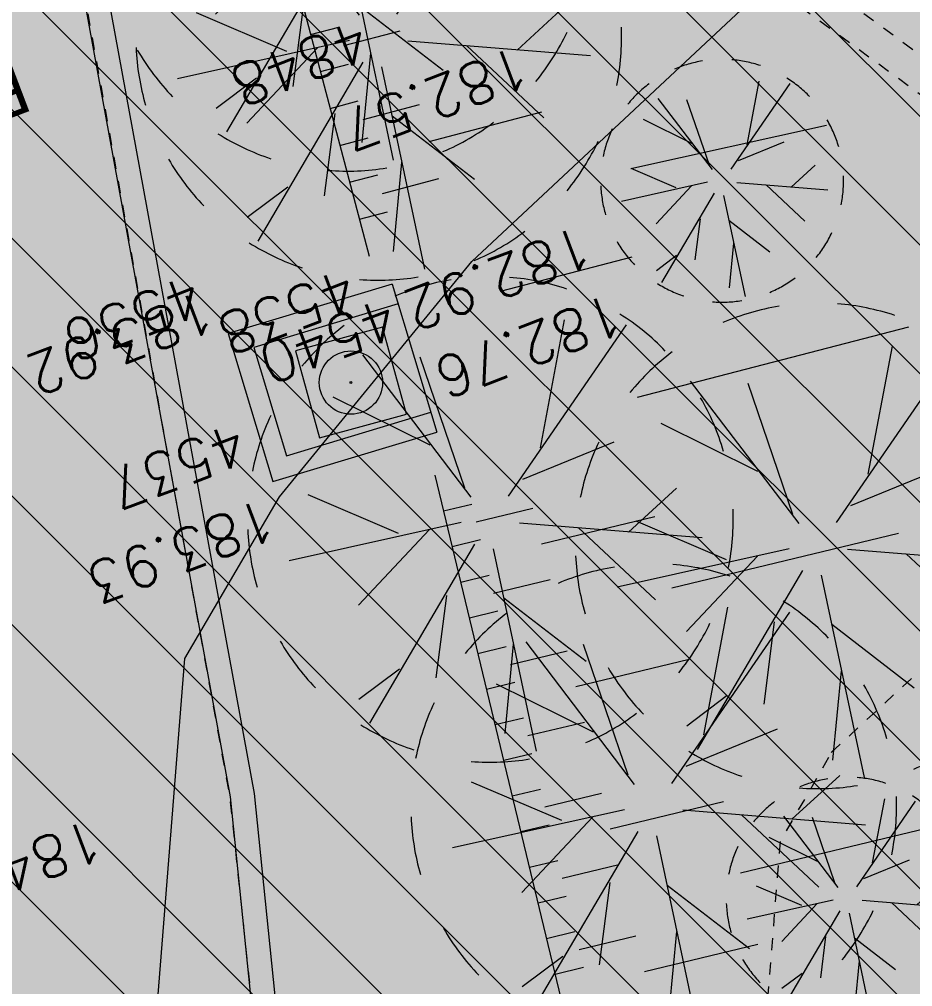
# Model space of a CAD drawing. Header units: metres. Extents: x 1838950 to 1842843, y 5171318 to 5174224.
# Drawn here: x 1841228.78 to 1841236.14, y 5171605.16 to 5171613.13 of the extents above; entities that cross this region are included whole.
import ezdxf

# ---------------------------------------------------------------- set-up
doc = ezdxf.new("R2010")
doc.units = ezdxf.units.M
doc.header["$LTSCALE"] = 0.0254
doc.header["$PDMODE"] = 1
doc.header["$PDSIZE"] = -2
for name, pattern in [('L16', [1.476378, 1.181102, -0.295276]), ('L8', [0.885827, 0.590551, -0.295276]), ('STYLE_01', [0.656126, 0.328, -0.328126])]:
    doc.linetypes.add(name, pattern=pattern)
doc.layers.get('0').update_dxf_attribs({"lineweight": 18})
for name, color, linetype, lineweight, true_color in [('AEP_SSL', 4, 'Continuous', 18, 0x00ffff), ('DWG_280-140115-P - ALTEA-CANA', 7, 'Continuous', 5, 0x0080ff), ('SA - EBC', 7, 'Continuous', 18, 0x4f7f3f), ('SA - EVMV', 7, 'Continuous', 18, 0x7ca500), ('SA - Limite terrain', 1, 'Continuous', 18, 0xff0000)]:
    doc.layers.add(name, color=color, linetype=linetype, lineweight=lineweight, true_color=true_color)
for name, color, linetype, lineweight in [('Fond topo - CLO_MUR', 8, 'Continuous', 18), ('Fond topo - ESPACE_VEGETALISE_SHAD', 8, 'Continuous', 18), ('Fond topo - N', 8, 'Continuous', 15), ('Fond topo - P', 8, 'Continuous', 50), ('Fond topo - SUPP', 8, 'Continuous', 18), ('Fond topo - TAL', 8, 'Continuous', 18), ('Fond topo - TAL_HAC', 8, 'Continuous', 18), ('Fond topo - VEG', 8, 'Continuous', 18), ('Fond topo - Z_500', 8, 'Continuous', 9), ('Général', 7, 'Continuous', 5), ('SA - bordure', 7, 'Continuous', 18)]:
    doc.layers.add(name, color=color, linetype=linetype, lineweight=lineweight)
doc.styles.add('Arial', font='arial.ttf')
doc.styles.add('Simplex', font='simplex_.ttf')

# ---------------------------------------------------------------- blocks, each defined once
blk = doc.blocks.new('PTOPO-4')
at = {"color": 7, "linetype": 'Continuous', "lineweight": 5, "transparency": 33554687}
blk.add_point((0, 0), dxfattribs=at)
at = {"layer": 'Général', "color": 0, "flags": 1}
for tag in ['MAT', 'ALT']:
    blk.add_attdef(tag, (0, 0), '', height=0.00018, dxfattribs=at)
blk = doc.blocks.new('VEG12-4')
at = {"color": 7}
for p, q in [((0.0182, 0.0574), (0.1004, 0.4729)), ((0.0575, 0.2534), (0.1455, 0.4147)), ((0.0379, 0.1585), (-0.0659, 0.3441)), ((-0.1588, 0.086), (-0.246, 0.2846)), ((0.0498, 0.0338), (0.3916, 0.2859)), ((0.1439, 0.1075), (0.23, 0.254)), ((-0.0523, 0.0298), (-0.3836, 0.2046)), ((0.2917, 0.2086), (0.3924, 0.2333)), ((-0.25, 0.1351), (-0.3756, 0.0911)), ((0.1229, -0.0299), (0.3172, 0.0554)), ((-0.0527, -0.0292), (-0.4124, -0.2566)), ((0.0576, -0.0177), (0.4119, -0.0841)), ((-0.0936, -0.0498), (-0.2956, -0.0465)), ((0.0183, -0.0574), (0.1076, -0.4128)), ((0.1841, -0.0476), (0.3231, -0.1928)), ((-0.1518, -0.0948), (-0.3, -0.3159)), ((0.0226, -0.0796), (0.0016, -0.3618)), ((0.0537, -0.1885), (0.1973, -0.3567))]:
    blk.add_line(p, q, dxfattribs=at)
at = {"flags": 128}
for points in [[(0, 0.497, 0.030217), (-0.0599, 0.4934, 0.030217), (-0.1189, 0.4825)], [(0.231, 0.4401, 0.030217), (0.1762, 0.4647, 0.030217), (0.1189, 0.4825)], [(-0.231, 0.4401, 0.030217), (-0.2823, 0.409, 0.030217), (-0.3296, 0.372)], [(0.409, 0.2823, 0.030217), (0.372, 0.3296, 0.030217), (0.3296, 0.372)], [(-0.409, 0.2823, 0.030217), (-0.4401, 0.231, 0.030217), (-0.4647, 0.1762)], [(0.4934, 0.0599, 0.030217), (0.4825, 0.1189, 0.030217), (0.4647, 0.1762)], [(-0.4934, 0.0599, 0.030217), (-0.497, 0, 0.030217), (-0.4934, -0.0599)], [(0.4647, -0.1762, 0.030217), (0.4825, -0.1189, 0.030217), (0.4934, -0.0599)], [(-0.4647, -0.1762, 0.030217), (-0.4401, -0.231, 0.030217), (-0.409, -0.2823)], [(0.3296, -0.372, 0.030217), (0.372, -0.3296, 0.030217), (0.409, -0.2823)], [(-0.3296, -0.372, 0.030217), (-0.2823, -0.409, 0.030217), (-0.231, -0.4401)], [(0.1189, -0.4825, 0.030217), (0.1762, -0.4647, 0.030217), (0.231, -0.4401)], [(-0.1189, -0.4825, 0.030217), (-0.0599, -0.4934, 0.030217), (0, -0.497)]]:
    blk.add_lwpolyline(points, format="xyb", dxfattribs=at)
blk = doc.blocks.new('VEG12A-4')
at = {"color": 7}
for p, q in [((0.0182, 0.0574), (0.1004, 0.4729)), ((0.0575, 0.2534), (0.1455, 0.4147)), ((0.0379, 0.1585), (-0.0659, 0.3441)), ((-0.1588, 0.086), (-0.246, 0.2846)), ((0.0498, 0.0338), (0.3916, 0.2859)), ((0.1439, 0.1075), (0.23, 0.254)), ((0.2917, 0.2086), (0.3924, 0.2333)), ((-0.0523, 0.0298), (-0.3836, 0.2046)), ((-0.25, 0.1351), (-0.3756, 0.0911)), ((0.1229, -0.0299), (0.3172, 0.0554)), ((0.0576, -0.0177), (0.4119, -0.0841)), ((-0.0527, -0.0292), (-0.4124, -0.2566)), ((-0.0936, -0.0498), (-0.2956, -0.0465)), ((0.0183, -0.0574), (0.1076, -0.4128)), ((0.1841, -0.0476), (0.3231, -0.1928)), ((-0.1518, -0.0948), (-0.3, -0.3159)), ((0.0226, -0.0796), (0.0016, -0.3618)), ((0.0537, -0.1885), (0.1973, -0.3567))]:
    blk.add_line(p, q, dxfattribs=at)
at = {"flags": 128}
for points in [[(0, 0.497, 0.030217), (-0.0599, 0.4934, 0.030217), (-0.1189, 0.4825)], [(0.231, 0.4401, 0.030217), (0.1762, 0.4647, 0.030217), (0.1189, 0.4825)], [(-0.231, 0.4401, 0.030217), (-0.2823, 0.409, 0.030217), (-0.3296, 0.372)], [(0.409, 0.2823, 0.030217), (0.372, 0.3296, 0.030217), (0.3296, 0.372)], [(-0.409, 0.2823, 0.030217), (-0.4401, 0.231, 0.030217), (-0.4647, 0.1762)], [(0.4934, 0.0599, 0.030217), (0.4825, 0.1189, 0.030217), (0.4647, 0.1762)], [(-0.4934, 0.0599, 0.030217), (-0.497, 0, 0.030217), (-0.4934, -0.0599)], [(0.4647, -0.1762, 0.030217), (0.4825, -0.1189, 0.030217), (0.4934, -0.0599)], [(-0.4647, -0.1762, 0.030217), (-0.4401, -0.231, 0.030217), (-0.409, -0.2823)], [(0.3296, -0.372, 0.030217), (0.372, -0.3296, 0.030217), (0.409, -0.2823)], [(-0.3296, -0.372, 0.030217), (-0.2823, -0.409, 0.030217), (-0.231, -0.4401)], [(0.1189, -0.4825, 0.030217), (0.1762, -0.4647, 0.030217), (0.231, -0.4401)], [(-0.1189, -0.4825, 0.030217), (-0.0599, -0.4934, 0.030217), (0, -0.497)]]:
    blk.add_lwpolyline(points, format="xyb", dxfattribs=at)
blk = doc.blocks.new('ASS01-4')
at = {"flags": 128}
blk.add_lwpolyline([(0.499143, -0.5), (0.499143, 0.499143), (-0.5, 0.499143), (-0.5, -0.5)], close=True, dxfattribs=at)
for radius in [0.35, 0.01]:
    blk.add_circle((0, 0), radius)

msp = doc.modelspace()

# ---------------------------------------------------------------- hatches: boundary and pattern name
at = {"layer": 'Fond topo - ESPACE_VEGETALISE_SHAD', "linetype": 'Continuous', "lineweight": 0, "true_color": 0xdfff7f}
msp.add_hatch(color=61, dxfattribs=at).paths.add_polyline_path([(1841232.1003, 5171595.3104), (1841220.6542, 5171608.3628), (1841224.7977, 5171616.9138), (1841225.8837, 5171621.1663), (1841225.7803, 5171623.4451), (1841220.7631, 5171636.4781), (1841217.2273, 5171653.9119), (1841227.9577, 5171662.0354), (1841232.4945, 5171646.7538), (1841237.7835, 5171631.2288), (1841239.0784, 5171627.818), (1841251.9539, 5171630.123), (1841254.3245, 5171622.8737), (1841255.4483, 5171619.1762), (1841257.2643, 5171612.9567), (1841259.1674, 5171606.1217), (1841252.0556, 5171603.3139)])
at = {"layer": 'SA - EBC', "linetype": 'Continuous', "lineweight": 18, "true_color": 0x4f7f3f}
h = msp.add_hatch(dxfattribs=at)
h.set_pattern_fill('_USER_1', color=87, style=0, pattern_type=2)
h.set_pattern_definition([(45, (0, 0), (-0.53033008589, 0.53033008589), [])])
edge = h.paths.add_edge_path()
edge.add_line((1841240.5342, 5171532.5167), (1841223.8581, 5171528.2481))
edge.add_line((1841223.8581, 5171528.2481), (1841224.0097, 5171523.7354))
edge.add_line((1841224.0097, 5171523.7354), (1841215.5463, 5171521.1875))
edge.add_line((1841215.5463, 5171521.1875), (1841206.8672, 5171520.73))
edge.add_line((1841206.8672, 5171520.73), (1841199.2878, 5171522.0787))
edge.add_arc((1841206.6075, 5171534.7055), 14.595, 167.91045, 239.89909, ccw=False)
edge.add_arc((1841200.8499, 5171535.9387), 8.7068, 105.02512, 167.91046, ccw=False)
edge.add_line((1841198.5927, 5171544.3478), (1841208.0187, 5171546.0887))
edge.add_arc((1841205.7617, 5171570.9919), 25.0053, 275.17855, 313.66588)
edge.add_arc((1841219.8359, 5171556.2465), 4.6212, 313.66588, 387.5573)
edge.add_arc((1841201.3555, 5171546.6027), 25.4665, 27.55729, 48.87064)
edge.add_arc((1841208.2742, 5171554.5255), 14.9481, 48.87064, 83.69689)
edge.add_line((1841209.9153, 5171569.3832), (1841196.4605, 5171570.7475))
edge.add_line((1841196.4605, 5171570.7475), (1841184.6387, 5171572.6656))
edge.add_arc((1841187.9722, 5171593.2109), 20.814, 223.47315, 260.78391, ccw=False)
edge.add_line((1841172.8676, 5171578.8906), (1841170.8744, 5171582.9688))
edge.add_line((1841170.8744, 5171582.9688), (1841169.2096, 5171588.2339))
edge.add_line((1841169.2096, 5171588.2339), (1841165.8412, 5171613.2283))
edge.add_arc((1841162.4469, 5171622.6188), 9.9852, 289.87293, 384.6859)
edge.add_arc((1841186.6641, 5171633.7502), 16.6678, 183.35056, 204.6859, ccw=False)
edge.add_arc((1841162.1258, 5171632.3136), 7.9124, 3.35056, 27.16192)
edge.add_line((1841169.1657, 5171635.9257), (1841165.4193, 5171643.5269))
edge.add_line((1841165.4193, 5171643.5269), (1841173.0074, 5171649.253))
edge.add_line((1841173.0074, 5171649.253), (1841177.0456, 5171643.7179))
edge.add_line((1841177.0456, 5171643.7179), (1841174.916, 5171642.1403))
edge.add_line((1841174.916, 5171642.1403), (1841179.5367, 5171635.9048))
edge.add_arc((1841175.0849, 5171632.606), 5.5408, -8.91739, 36.53896, ccw=False)
edge.add_line((1841180.5587, 5171631.7471), (1841180.2922, 5171622.5755))
edge.add_line((1841180.2922, 5171622.5755), (1841180.7773, 5171620.6485))
edge.add_line((1841180.7773, 5171620.6485), (1841185.185, 5171612.5773))
edge.add_line((1841185.185, 5171612.5773), (1841196.9584, 5171597.3711))
edge.add_line((1841196.9584, 5171597.3711), (1841207.5565, 5171599.2149))
edge.add_arc((1841248.6731, 5171626.8049), 49.5155, 213.86236, 241.55375)
edge.add_arc((1841288.1002, 5171699.5833), 132.2874, 241.553741, 243.887445)
edge.add_line((1841229.8758, 5171580.7983), (1841223.3758, 5171579.9774))
edge.add_line((1841223.3758, 5171579.9774), (1841224.0107, 5171569.3768))
edge.add_line((1841224.0107, 5171569.3768), (1841231.451, 5171569.4027))
edge.add_line((1841231.451, 5171569.4027), (1841238.9144, 5171543.8258))
edge.add_line((1841238.9144, 5171543.8258), (1841240.9558, 5171534.5858))
edge.add_line((1841240.9558, 5171534.5858), (1841240.5342, 5171532.5167))
at = {"layer": 'SA - EVMV', "linetype": 'Continuous', "lineweight": 18, "true_color": 0x7ca500}
h = msp.add_hatch(dxfattribs=at)
h.set_pattern_fill('_USER_2', color=64, style=0, pattern_type=2)
h.set_pattern_definition([(-45, (0, 0), (0.53033008589, 0.53033008589), [])])
h.paths.add_polyline_path([(1841232.0672, 5171595.2723), (1841220.6663, 5171608.2731), (1841224.7975, 5171616.7988), (1841225.8866, 5171621.0635), (1841225.7825, 5171623.3577), (1841220.764, 5171636.3945), (1841217.2352, 5171653.7933), (1841227.883, 5171661.8543), (1841232.3995, 5171646.641), (1841237.6891, 5171631.1141), (1841238.9991, 5171627.6638), (1841251.8725, 5171629.9684), (1841254.2132, 5171622.8108), (1841255.81, 5171617.5668), (1841257.3681, 5171612.1584), (1841259.0575, 5171606.0724), (1841251.9475, 5171603.2457)])

# ---------------------------------------------------------------- linework, layer by layer
at = {"layer": 'AEP_SSL', "flags": 128}
msp.add_lwpolyline([(1841214.5006, 5171524.7326), (1841224.9568, 5171526.8724), (1841226.8506, 5171527.6322), (1841232.9656, 5171531.7967), (1841236.0305, 5171535.3827), (1841236.8835, 5171537.5646), (1841231.737, 5171573.7015), (1841229.1989, 5171595.9153), (1841230.1463, 5171607.8603), (1841230.926, 5171609.1923), (1841232.5113, 5171611.131), (1841245.9083, 5171623.6567), (1841251.4198, 5171630.4564), (1841266.6691, 5171672.7542)], dxfattribs=at)
at = {"layer": 'DWG_280-140115-P - ALTEA-CANA', "color": 5, "linetype": 'STYLE_01', "lineweight": 5, "true_color": 0x0000ff, "flags": 128}
for points in [[(1841235.4717, 5171607.0848), (1841243.7441, 5171614.7278), (1841249.5289, 5171620.1974), (1841254.9229, 5171626.8359)], [(1841241.9534, 5171537.5983), (1841239.7641, 5171553.7899), (1841236.6567, 5171574.6797), (1841234.2367, 5171596.1042), (1841235.0532, 5171606.3516), (1841235.4783, 5171607.0908)]]:
    msp.add_lwpolyline(points, dxfattribs=at)
at = {"layer": 'Fond topo - CLO_MUR'}
msp.add_line((1841231.8542, 5171610.9446), (1841232.222, 5171609.7263), dxfattribs=at)
at = {"layer": 'Fond topo - CLO_MUR', "flags": 128}
for points in [[(1841231.8542, 5171610.9446), (1841230.5038, 5171610.5368), (1841230.8717, 5171609.3186), (1841232.222, 5171609.7263)], [(1841231.9033, 5171610.7819), (1841230.7157, 5171610.4232), (1841230.9853, 5171609.5305), (1841232.1729, 5171609.8891)]]:
    msp.add_lwpolyline(points, dxfattribs=at)
at = {"layer": 'Fond topo - SUPP', "linetype": 'L16', "flags": 128}
msp.add_lwpolyline([(1841232.1614, 5171590.6624), (1841231.4318, 5171598.1258), (1841230.5194, 5171606.7195), (1841228.9755, 5171615.2421), (1841228.4628, 5171617.9444), (1841228.8535, 5171618.4354)], dxfattribs=at)
msp.add_lwpolyline([(1841230.06, 5171617.2667), (1841233.3732, 5171614.9183), (1841237.8284, 5171611.639, -0.099995), (1841240.1212, 5171608.6765)], format="xyb", dxfattribs=at)
at = {"layer": 'Fond topo - TAL'}
msp.add_line((1841230.06, 5171617.2667), (1841231.6649, 5171611.1749), dxfattribs=at)
at = {"layer": 'Fond topo - TAL', "linetype": 'L8'}
msp.add_line((1841230.698, 5171616.5383), (1841236.4575, 5171612.3245), dxfattribs=at)
at = {"layer": 'Fond topo - TAL', "flags": 128}
msp.add_lwpolyline([(1841235.7344, 5171587.345), (1841235.2726, 5171592.757), (1841234.1811, 5171598.5465), (1841233.5513, 5171603.7906), (1841232.2079, 5171609.3704)], dxfattribs=at)
at = {"layer": 'Fond topo - TAL_HAC'}
for p, q in [((1841231.1834, 5171613.0025), (1841231.4155, 5171613.0636)), ((1841231.4557, 5171612.9113), (1841231.9198, 5171613.0336)), ((1841231.2637, 5171612.6979), (1841231.4958, 5171612.759)), ((1841231.3439, 5171612.3933), (1841231.576, 5171612.4544)), ((1841231.6161, 5171612.3022), (1841232.0803, 5171612.4244)), ((1841232.1605, 5171612.1198), (1841233.0889, 5171612.3644)), ((1841233.8224, 5171611.8978), (1841235.4315, 5171612.2563)), ((1841231.4242, 5171612.0887), (1841231.6563, 5171612.1499)), ((1841231.5044, 5171611.7841), (1841231.7365, 5171611.8453)), ((1841231.7766, 5171611.693), (1841232.2408, 5171611.8153)), ((1841231.5847, 5171611.4795), (1841231.8168, 5171611.5407)), ((1841232.7461, 5171610.8875), (1841233.8333, 5171611.1699)), ((1841233.8747, 5171610.0128), (1841236.1114, 5171610.5923)), ((1841232.2786, 5171609.0767), (1841232.5119, 5171609.1329)), ((1841232.5473, 5171608.9861), (1841233.014, 5171609.0984)), ((1841233.0847, 5171608.8048), (1841234.018, 5171609.0295)), ((1841232.3493, 5171608.7831), (1841232.5826, 5171608.8393)), ((1841234.1594, 5171608.4421), (1841236.0261, 5171608.8916)), ((1841232.42, 5171608.4894), (1841232.6534, 5171608.5456)), ((1841232.6887, 5171608.3987), (1841233.1554, 5171608.5111)), ((1841232.4907, 5171608.1957), (1841232.7241, 5171608.2519)), ((1841232.5614, 5171607.9021), (1841232.7948, 5171607.9582)), ((1841232.8301, 5171607.8114), (1841233.2968, 5171607.9238)), ((1841233.3675, 5171607.6301), (1841234.3008, 5171607.8548)), ((1841232.6321, 5171607.6084), (1841232.8655, 5171607.6646)), ((1841232.7029, 5171607.3147), (1841232.9362, 5171607.3709)), ((1841232.9715, 5171607.2241), (1841233.4382, 5171607.3364)), ((1841232.7736, 5171607.021), (1841233.0069, 5171607.0772)), ((1841232.8443, 5171606.7274), (1841233.0776, 5171606.7835)), ((1841233.113, 5171606.6367), (1841233.5796, 5171606.7491)), ((1841233.6503, 5171606.4554), (1841234.5837, 5171606.6801)), ((1841234.7251, 5171606.0928), (1841236.5917, 5171606.5422)), ((1841232.915, 5171606.4337), (1841233.1483, 5171606.4899)), ((1841232.9857, 5171606.14), (1841233.219, 5171606.1962)), ((1841233.2544, 5171606.0494), (1841233.721, 5171606.1617)), ((1841233.0564, 5171605.8463), (1841233.2897, 5171605.9025)), ((1841233.1271, 5171605.5527), (1841233.3604, 5171605.6089)), ((1841233.3958, 5171605.462), (1841233.8624, 5171605.5744)), ((1841233.9332, 5171605.2807), (1841234.8665, 5171605.5054)), ((1841233.1978, 5171605.259), (1841233.4311, 5171605.3152))]:
    msp.add_line(p, q, dxfattribs=at)
at = {"layer": 'SA - bordure', "flags": 128}
for points in [[(1841226.8924, 5171624.373), (1841228.4628, 5171617.9444), (1841230.5194, 5171606.7195), (1841232.1626, 5171590.6497)], [(1841227.2396, 5171623.7944), (1841228.6584, 5171617.9862), (1841230.7176, 5171606.7478), (1841232.3616, 5171590.67)]]:
    msp.add_lwpolyline(points, dxfattribs=at)
at = {"layer": 'SA - Limite terrain'}
msp.add_open_spline([(1841077.1485, 5171583.5529), (1841078.8191, 5171584.5954), (1841080.4897, 5171585.6379), (1841083.6639, 5171586.8607), (1841086.8381, 5171588.0834), (1841093.7112, 5171590.7349), (1841100.5843, 5171593.3863), (1841105.8354, 5171595.3795), (1841111.0864, 5171597.3727), (1841112.7835, 5171598.0158), (1841114.4805, 5171598.6589), (1841120.1437, 5171600.7977), (1841125.8069, 5171602.9364), (1841137.9788, 5171607.5816), (1841150.1507, 5171612.2269), (1841152.2407, 5171613.0169), (1841154.3307, 5171613.8069), (1841157.6242, 5171615.0086), (1841160.9178, 5171616.2103), (1841160.8937, 5171617.2726), (1841160.8697, 5171618.335), (1841160.7519, 5171622.2441), (1841160.6341, 5171626.1532), (1841160.5459, 5171628.0785), (1841160.4576, 5171630.0038), (1841160.0075, 5171632.9962), (1841159.5574, 5171635.9885), (1841161.4156, 5171637.1289), (1841163.2737, 5171638.2693), (1841163.062, 5171638.6198), (1841162.8502, 5171638.9702), (1841163.1316, 5171639.1783), (1841163.413, 5171639.3865), (1841163.4664, 5171639.3345), (1841163.5199, 5171639.2825), (1841164.0378, 5171639.6824), (1841164.5557, 5171640.0822), (1841164.6484, 5171639.9622), (1841164.7411, 5171639.8421), (1841166.3443, 5171640.4782), (1841167.7831, 5171641.5484), (1841166.8333, 5171642.7817), (1841165.8835, 5171644.0151), (1841171.2018, 5171648.0241), (1841176.5201, 5171652.0331), (1841176.562, 5171652.0654), (1841176.6038, 5171652.0977), (1841176.5828, 5171652.125), (1841176.5618, 5171652.1523), (1841191.1783, 5171663.3819), (1841205.7948, 5171674.6116), (1841207.539, 5171675.9573), (1841209.2831, 5171677.303), (1841213.68, 5171676.8693), (1841218.0769, 5171676.4356), (1841224.138, 5171669.2197), (1841230.1992, 5171662.0037), (1841229.4551, 5171661.4123), (1841228.7111, 5171660.8209), (1841230.314, 5171658.673), (1841231.9169, 5171656.5251), (1841232.0432, 5171656.6166), (1841232.1695, 5171656.7082), (1841232.3724, 5171656.4283), (1841232.5753, 5171656.1483), (1841232.4514, 5171656.0585), (1841232.3275, 5171655.9687), (1841232.663, 5171655.5059), (1841232.9985, 5171655.043), (1841233.051, 5171655.0811), (1841233.1035, 5171655.1191), (1841233.5076, 5171654.2972), (1841234.3715, 5171654.7513), (1841235.0886, 5171655.2417), (1841235.8057, 5171655.7322), (1841235.7432, 5171655.8327), (1841235.6807, 5171655.9332), (1841236.0049, 5171656.1415), (1841236.3292, 5171656.3499), (1841236.5301, 5171656.0268), (1841236.7311, 5171655.7038), (1841236.6898, 5171655.6773), (1841236.6486, 5171655.6508), (1841240.8585, 5171649.0812), (1841245.0684, 5171642.5117), (1841245.3158, 5171642.1368), (1841245.5633, 5171641.7618), (1841246.3679, 5171640.4536), (1841247.1726, 5171639.1454), (1841247.7766, 5171638.0928), (1841248.3805, 5171637.0401), (1841248.9658, 5171636.0263), (1841249.5511, 5171635.0124), (1841249.7169, 5171634.7035), (1841249.8827, 5171634.3945), (1841250.3986, 5171633.3142), (1841250.9146, 5171632.2339), (1841251.4065, 5171631.065), (1841251.8984, 5171629.8962), (1841252.5682, 5171628.1006), (1841253.238, 5171626.3049), (1841253.5633, 5171625.3756), (1841253.8886, 5171624.4462), (1841254.2654, 5171623.3404), (1841254.6421, 5171622.2346), (1841255.1339, 5171620.7027), (1841255.6257, 5171619.1708), (1841256.9719, 5171614.6021), (1841258.3181, 5171610.0335), (1841260.0183, 5171603.9559), (1841261.7184, 5171597.8783), (1841261.6486, 5171597.4706), (1841261.5788, 5171597.0629), (1841255.2305, 5171594.5841), (1841248.8823, 5171592.1053), (1841248.7762, 5171592.3267), (1841248.67, 5171592.548), (1841244.611, 5171590.8237), (1841240.552, 5171589.0994), (1841236.9326, 5171587.6621), (1841233.3131, 5171586.2248), (1841233.4918, 5171583.1089), (1841233.6705, 5171579.9929), (1841236.3231, 5171570.9165), (1841238.9758, 5171561.8401), (1841241.5125, 5171558.1334), (1841244.0493, 5171554.4266), (1841242.9225, 5171553.1247), (1841241.7958, 5171551.8228), (1841241.4101, 5171551.3561), (1841241.0244, 5171550.8893), (1841240.7134, 5171550.2654), (1841240.4024, 5171549.6415), (1841239.986, 5171547.8083), (1841239.5697, 5171545.9751), (1841239.5343, 5171544.7172), (1841239.4989, 5171543.4594), (1841239.6922, 5171542.3478), (1841239.8855, 5171541.2363), (1841240.0814, 5171539.9232), (1841240.2774, 5171538.6102), (1841240.9117, 5171536.095), (1841241.5461, 5171533.5798), (1841243.0137, 5171531.5005), (1841244.4813, 5171529.4212), (1841227.5122, 5171525.4612), (1841210.5431, 5171521.5012), (1841206.6038, 5171520.7482), (1841202.6644, 5171519.9952), (1841201.2494, 5171519.7229), (1841199.8344, 5171519.4507), (1841198.3954, 5171519.2013), (1841196.9565, 5171518.9519), (1841194.0891, 5171518.4581), (1841191.2218, 5171517.9643), (1841187.4601, 5171517.2206), (1841183.6984, 5171516.4768), (1841181.4913, 5171516.1096), (1841179.2842, 5171515.7423), (1841171.6216, 5171514.4506), (1841163.959, 5171513.1588), (1841163.6599, 5171515.6357), (1841163.3609, 5171518.1125), (1841161.4246, 5171520.351), (1841159.4883, 5171522.5896), (1841159.2311, 5171523.5567), (1841158.9739, 5171524.5238), (1841157.9666, 5171529.9426), (1841156.9592, 5171535.3614), (1841153.722, 5171536.2537), (1841150.4848, 5171537.1461), (1841149.6939, 5171541.1018), (1841148.9031, 5171545.0575), (1841151.559, 5171547.0944), (1841154.2149, 5171549.1313), (1841153.1972, 5171554.379), (1841152.1794, 5171559.6267), (1841150.2617, 5171559.1731), (1841148.3439, 5171558.7194), (1841148.3324, 5171558.7681), (1841148.3209, 5171558.8167), (1841145.0571, 5171557.9919), (1841141.7932, 5171557.167), (1841136.4846, 5171555.8638), (1841131.1761, 5171554.5605), (1841120.4886, 5171551.958), (1841109.8011, 5171549.3555), (1841104.9463, 5171548.1603), (1841100.0914, 5171546.9651), (1841095.6613, 5171545.873), (1841091.2312, 5171544.7809), (1841091.1558, 5171544.6421), (1841091.0804, 5171544.5033), (1841088.9329, 5171543.9538), (1841086.7854, 5171543.4043), (1841084.885, 5171542.9306), (1841082.9845, 5171542.4569), (1841083.0353, 5171542.2607), (1841083.0861, 5171542.0645), (1841079.4525, 5171541.1726), (1841075.8188, 5171540.2807), (1841074.9605, 5171551.0465), (1841074.1023, 5171561.8123), (1841074.1422, 5171561.8151), (1841074.1821, 5171561.818), (1841074.0261, 5171563.9757), (1841073.87, 5171566.1334), (1841073.6013, 5171569.4277), (1841073.3326, 5171572.722), (1841073.3386, 5171574.6786), (1841073.3446, 5171576.6352), (1841073.9647, 5171578.5359), (1841074.5847, 5171580.4367), (1841075.8666, 5171581.9948), (1841077.1485, 5171583.5529)], degree=2, knots=[0, 0, 0, 0.006609, 0.006609, 0.018026, 0.018026, 0.042752, 0.042752, 0.061604, 0.061604, 0.067695, 0.067695, 0.088013, 0.088013, 0.131741, 0.131741, 0.13924, 0.13924, 0.151008, 0.151008, 0.154574, 0.154574, 0.167701, 0.167701, 0.17417, 0.17417, 0.184326, 0.184326, 0.191644, 0.191644, 0.193018, 0.193018, 0.194193, 0.194193, 0.194443, 0.194443, 0.196639, 0.196639, 0.197148, 0.197148, 0.202938, 0.202938, 0.207963, 0.207963, 0.229465, 0.229465, 0.229636, 0.229636, 0.229747, 0.229747, 0.289255, 0.289255, 0.296367, 0.296367, 0.310631, 0.310631, 0.341056, 0.341056, 0.344124, 0.344124, 0.352777, 0.352777, 0.353281, 0.353281, 0.354397, 0.354397, 0.354891, 0.354891, 0.356736, 0.356736, 0.356946, 0.356946, 0.359903, 0.359903, 0.362535, 0.362535, 0.362894, 0.362894, 0.364061, 0.364061, 0.365214, 0.365214, 0.365362, 0.365362, 0.389004, 0.389004, 0.390365, 0.390365, 0.395018, 0.395018, 0.398695, 0.398695, 0.402242, 0.402242, 0.403304, 0.403304, 0.406932, 0.406932, 0.410774, 0.410774, 0.416581, 0.416581, 0.419564, 0.419564, 0.423104, 0.423104, 0.427978, 0.427978, 0.442409, 0.442409, 0.461531, 0.461531, 0.462784, 0.462784, 0.483432, 0.483432, 0.484176, 0.484176, 0.497538, 0.497538, 0.509337, 0.509337, 0.518794, 0.518794, 0.547445, 0.547445, 0.561054, 0.561054, 0.56627, 0.56627, 0.568105, 0.568105, 0.570217, 0.570217, 0.575913, 0.575913, 0.579726, 0.579726, 0.583144, 0.583144, 0.587166, 0.587166, 0.595026, 0.595026, 0.602737, 0.602737, 0.655532, 0.655532, 0.667684, 0.667684, 0.67205, 0.67205, 0.676475, 0.676475, 0.68529, 0.68529, 0.696908, 0.696908, 0.703688, 0.703688, 0.727232, 0.727232, 0.734791, 0.734791, 0.743758, 0.743758, 0.74679, 0.74679, 0.76349, 0.76349, 0.773664, 0.773664, 0.785886, 0.785886, 0.796028, 0.796028, 0.812224, 0.812224, 0.818195, 0.818195, 0.818346, 0.818346, 0.828546, 0.828546, 0.845108, 0.845108, 0.878436, 0.878436, 0.893584, 0.893584, 0.907409, 0.907409, 0.907887, 0.907887, 0.914604, 0.914604, 0.920538, 0.920538, 0.921152, 0.921152, 0.932488, 0.932488, 0.965211, 0.965211, 0.965332, 0.965332, 0.971886, 0.971886, 0.981901, 0.981901, 0.987829, 0.987829, 0.993887, 0.993887, 1, 1, 1], dxfattribs=at)

# ---------------------------------------------------------------- block references
at = {"layer": 'AEP_SSL', "xscale": 0.744718424124084, "yscale": 0.744718424124084, "zscale": 0.744718424124084, "rotation": 195.3406737547278}
msp.add_blockref('ASS01-4', (1841231.5154, 5171610.1339), dxfattribs=at)
at = {"layer": 'Fond topo - P', "rotation": 200.7892219420548}
for p in [(1841231.8814, 5171612.6394), (1841231.7759, 5171610.5915), (1841230.5038, 5171610.5368), (1841232.1116, 5171610.3519), (1841230.8717, 5171609.3186)]:
    msp.add_blockref('PTOPO-4', p, dxfattribs=at)
at = {"layer": 'Fond topo - VEG', "rotation": 203.1563073939862}
for name, p, xscale, yscale, zscale in [('VEG12A-4', (1841231.487, 5171613.8771), 4.025599999999999, 4.025599999999999, 4.025599999999999), ('VEG12A-4', (1841231.7442, 5171612.9782), 4.025599999999999, 4.025599999999999, 4.025599999999999), ('VEG12-4', (1841234.573, 5171611.7968), 2.012799999999999, 2.012799999999999, 2.012799999999999), ('VEG12A-4', (1841232.6639, 5171609.0061), 4.025599999999999, 4.025599999999999, 4.025599999999999), ('VEG12A-4', (1841235.3654, 5171608.7883), 4.025599999999999, 4.025599999999999, 4.025599999999999), ('VEG12-4', (1841237.2454, 5171608.8887), 2.012799999999999, 2.012799999999999, 2.012799999999999), ('VEG12A-4', (1841234.0093, 5171606.6392), 4.025599999999999, 4.025599999999999, 4.025599999999999), ('VEG12-4', (1841235.607, 5171605.8817), 2.012799999999999, 2.012799999999999, 2.012799999999999)]:
    msp.add_blockref(name, p, dxfattribs=dict(at, xscale=xscale, yscale=yscale, zscale=zscale))

# ---------------------------------------------------------------- texts
at = {"layer": 'Fond topo - N', "char_height": 0.3412, "attachment_point": 1, "rotation": 200.78922, "line_spacing_factor": 1.128608, "style": 'Simplex'}
for s, insert in [('4848', (1841231.7082, 5171612.8137)), ('4538', (1841231.6028, 5171610.7659)), ('4536', (1841230.3306, 5171610.7112)), ('4540', (1841231.9384, 5171610.5262)), ('4537', (1841230.6985, 5171609.4929))]:
    msp.add_mtext(s, dxfattribs=dict(at, insert=insert))
at = {"layer": 'Fond topo - SUPP', "insert": (1841228.9079, 5171612.3867), "char_height": 0.39855, "attachment_point": 1, "rotation": 200.78922, "line_spacing_factor": 0.97048, "style": 'Arial'}
msp.add_mtext('Enrobé', dxfattribs=at)
at = {"layer": 'Fond topo - Z_500', "char_height": 0.3412, "attachment_point": 1, "rotation": 200.78922, "line_spacing_factor": 1.128608, "style": 'Simplex'}
for s, insert in [('182.57', (1841233.0252, 5171612.6004)), ('182.92', (1841233.5432, 5171611.1187)), ('183.92', (1841230.4344, 5171610.587)), ('182.76', (1841233.7996, 5171610.5624)), ('183.93', (1841230.9348, 5171608.8706)), ('184.13', (1841229.5107, 5171606.2286))]:
    msp.add_mtext(s, dxfattribs=dict(at, insert=insert))

doc.saveas('drawing.dxf')
